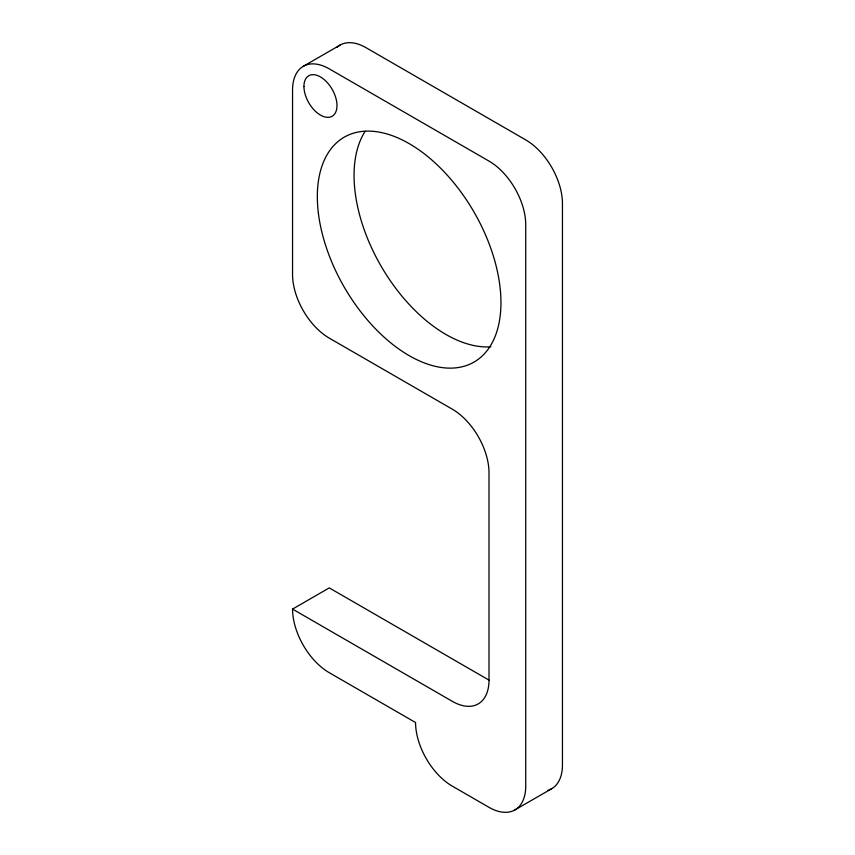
<?xml version="1.0" encoding="UTF-8"?>
<svg xmlns="http://www.w3.org/2000/svg" width="855" height="855" viewBox="0 0 855 855"><rect width="100%" height="100%" fill="white"/><g stroke="black" fill="none" stroke-linecap="round" stroke-linejoin="round"><path stroke-width="1.28" d="M303.301 66.295L340.023 45.101M292.549 609.091L329.271 587.898L489.007 680.12L489.007 472.762A51.931 29.989 60 0 0 452.284 409.16L329.271 338.131A51.931 29.989 60 0 1 292.549 274.53L292.549 90.074A51.931 29.989 60 0 1 329.271 68.87L489.007 161.093A51.931 29.989 60 0 1 525.729 224.705L525.729 786.13A51.931 29.989 60 0 1 489.007 807.334L452.284 786.13A51.931 29.989 60 0 1 415.562 722.528L329.271 672.703A51.931 29.989 60 0 1 292.549 609.091L452.284 701.324A51.931 29.989 60 0 0 489.007 680.12M514.977 809.899L551.699 788.705M490.898 346.799A129.832 74.962 60 0 1 381.469 266.792A129.832 74.962 60 0 1 365.149 131.296M548.087 790.277A51.931 29.989 60 0 0 562.451 764.926L562.451 203.501A51.931 29.989 60 0 0 525.729 139.899L365.993 47.666A51.931 29.989 60 0 0 336.859 47.442M318.359 213.002A129.832 74.962 60 0 0 466.381 365.545A129.832 74.962 60 0 0 442.676 170.295A129.832 74.962 60 0 0 318.359 213.002M303.931 86.483A23.374 13.488 60 0 0 328.726 117.317A23.374 13.488 60 0 0 328.726 84.271A23.374 13.488 60 0 0 303.931 86.483"/></g></svg>
